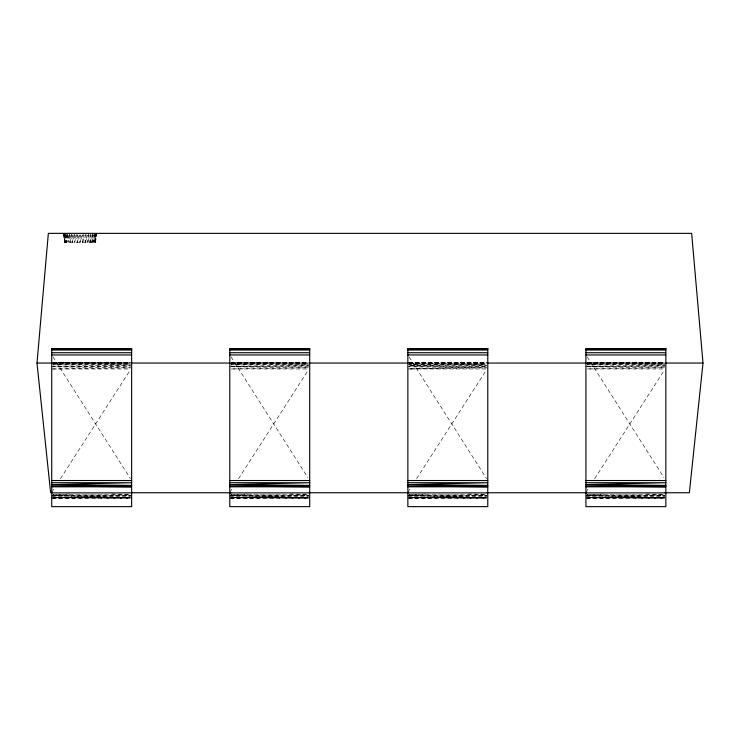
<?xml version="1.0" encoding="UTF-8"?>
<svg xmlns="http://www.w3.org/2000/svg" width="740" height="740" viewBox="0 0 740 740"><rect width="100%" height="100%" fill="white"/><g stroke="black" fill="none" stroke-linecap="round" stroke-linejoin="round"><path stroke-width="0.56" stroke-dasharray="3.7 2.78" d="M63.751 234.469L64.426 242.257L95.627 242.257L96.311 234.469L95.395 242.257L95.414 234.469M80.632 235.339L82.741 242.257L82.852 234.469M83.185 234.469L85.368 242.257L85.6 234.469M85.905 234.469L87.829 242.257L88.171 234.469M64.084 234.469L65.37 242.257L65.786 234.469M88.449 234.469L90.058 242.257L90.493 234.469M95.627 242.257L96.098 234.469L95.395 242.257M90.733 234.469L91.982 242.257L92.5 234.469M92.694 234.469L93.536 242.257L94.128 234.469M94.276 234.469L94.692 242.257L95.331 234.469M64.87 234.469L66.517 242.257L67.358 234.469M66.119 234.469L68.08 242.257L69.32 234.469M94.692 242.257L95.978 234.469M68.043 235.339L70.004 242.257L71.614 234.469M93.536 242.257L95.183 234.469M70.106 235.339L72.233 242.257L74.148 234.469M91.982 242.257L93.934 234.469M72.474 235.339L74.694 242.257L76.877 234.469M90.058 242.257L92.019 235.339M75.073 235.339L77.321 242.257L79.43 235.339M87.829 242.257L89.947 235.339M77.82 235.339L80.031 242.257L82.242 235.339M85.368 242.257L87.588 235.339M82.741 242.257L84.989 235.339M51.726 492.304L54.224 488.409M60.467 478.688L130.397 369.778M229.788 492.304L232.286 488.409M238.53 478.688L307.84 370.749M407.86 492.304L410.358 488.409M416.602 478.688L486.532 369.778M585.923 492.304L588.42 488.409M594.664 478.688L663.974 370.749M51.726 497.789L130.499 495.513M229.788 497.789L308.571 495.513M407.86 497.789L486.633 495.513M585.923 497.789L664.705 495.513M52.864 494.459L71.133 493.959M230.936 494.459L249.195 493.959M408.998 494.459L427.267 493.959M587.07 494.459L605.329 493.959M51.726 498.566L130.499 497.178L52.864 497.789M229.788 498.566L308.571 497.178L230.936 497.789M407.86 498.566L486.633 497.178L408.998 497.789M585.923 498.566L664.705 497.178L587.07 497.789M51.726 368.973L130.499 367.854L52.864 366.763L130.499 366.744M407.86 368.973L486.633 367.854L408.998 366.763M51.726 366.744L130.499 365.745L52.864 364.839L130.499 364.052M229.788 366.744L308.571 365.745L230.936 364.839L308.571 364.052M407.86 366.744L486.633 365.745L408.998 364.839L485.496 364.062L408.998 365.708L486.633 366.726L408.998 368.936L487.78 368.973M585.923 366.744L664.705 365.745L587.07 364.839L664.705 364.052M52.864 495.467L130.499 494.505M51.726 496.383L130.499 495.495L52.864 494.505M230.936 495.467L308.571 494.505M229.788 496.383L308.571 495.495L230.936 494.505M408.998 495.467L486.633 494.505M407.86 496.383L486.633 495.495L408.998 494.505M587.07 495.467L664.705 494.505M585.923 496.383L664.705 495.495L587.07 494.505M52.864 363.405L130.499 362.961L52.864 362.582L130.249 362.637M230.936 363.405L308.571 362.961L230.936 362.582L309.709 362.572M408.998 363.405L485.496 362.97L408.998 362.582M587.07 363.405L664.705 362.961L587.07 362.582L665.843 362.572M51.726 362.572L131.646 362.572M408.425 362.572L487.78 362.572M52.864 362.952L130.499 362.952M230.936 362.952L308.571 362.952M408.998 362.952L485.496 362.952M587.07 362.952L664.705 362.952M53.188 363.053L130.656 363.053M231.25 363.053L307.562 363.053M409.312 363.053L485.625 363.053M587.375 363.053L663.688 363.053L587.523 362.97M52.864 364.043L130.499 364.043L51.726 363.414M230.936 364.043L308.571 364.043L229.788 363.414M407.86 364.043L485.496 364.043L407.86 363.414M587.07 364.043L664.705 364.043L585.923 363.414M308.571 366.744L230.936 366.744L308.571 367.817L230.936 368.955L308.571 368.973M664.705 366.744L587.07 366.744L664.705 367.817L587.07 368.955L664.705 368.973M52.864 368.973L130.499 368.973M52.864 498.566L130.499 498.566L52.864 497.178L130.499 497.789L51.726 495.486L130.499 496.374M230.936 498.566L308.571 498.566L230.936 497.178L308.571 497.789L229.788 495.486L308.571 496.374M408.998 498.566L486.633 498.566L408.998 497.178L486.633 497.789L407.86 495.486L486.633 496.374M587.07 498.566L664.705 498.566L587.07 497.178L664.705 497.789L585.923 495.486L664.705 496.374M230.704 362.702L308.081 362.767M408.536 362.841L485.912 362.896M646.436 493.959L664.705 494.459M468.365 493.959L486.633 494.459M290.302 493.959L308.571 494.459M112.23 493.959L130.499 494.459M587.162 356.893L663.984 477.605M409.1 356.893L486.541 478.577M231.028 356.893L307.849 477.605M52.965 356.893L130.406 478.577M63.779 234.469L64.667 242.257L64.639 234.469M64.667 242.257L63.992 234.469L64.426 242.257M64.732 234.469L65.37 242.257M65.925 234.469L66.517 242.257M67.553 234.469L68.08 242.257M69.56 234.469L70.004 242.257M71.891 234.469L72.233 242.257M74.463 234.469L74.694 242.257M77.2 234.469L77.321 242.257M80.031 234.469L80.031 242.257"/><path stroke-width="1.11" d="M50.635 492.748L37 363.053L48.35 233.359L691.65 233.359L703 363.053L689.365 492.748L665.112 492.748M51.726 348.929L131.646 348.929M229.788 348.929L309.709 348.929M407.86 348.929L487.78 348.929M585.923 348.929L665.843 348.929M51.726 350.02L131.646 350.02M229.788 350.02L309.709 350.02M407.86 350.02L487.78 350.02M585.923 350.02L665.843 350.02M51.726 352.721L131.646 352.721M229.788 352.721L309.709 352.721M407.86 352.721L487.78 352.721M585.923 352.721L665.843 352.721M51.726 354.95L131.646 354.95M229.788 354.95L309.709 354.95M407.86 354.95L487.78 354.95M585.923 354.95L665.843 354.95M37 363.053L52.031 363.053M131.812 363.053L230.094 363.053M309.875 363.053L408.156 363.053M486.781 363.053L586.219 363.053M666 363.053L703 363.053M51.726 480.528L131.646 480.528M229.788 480.528L309.709 480.528M407.86 480.528L487.78 480.528M585.923 480.528L665.843 480.528M51.726 482.711L131.646 482.711L51.726 484.608L131.646 485.385L51.726 486.023L131.646 486.8L51.726 486.8M229.788 482.711L309.709 482.711L229.788 484.608L309.709 485.385L229.788 486.023L309.709 486.8L229.788 486.8M407.86 482.711L487.78 482.711L407.86 484.608L487.78 485.385L407.86 486.023L487.78 486.8L407.86 486.8M585.923 482.711L665.843 482.711L585.923 484.608L665.843 485.385L585.923 486.023L665.843 486.8L585.923 486.8M131.489 492.748L230.815 492.748M309.357 492.748L407.536 492.748M487.235 492.748L586.57 492.748M51.726 492.877L131.646 492.877M229.788 492.877L309.709 492.877M407.86 492.877L487.78 492.877M585.923 492.877L665.843 492.877M131.646 348.559L51.726 348.559L51.726 506.641L131.646 506.641L131.646 348.559M309.709 348.559L229.788 348.559L229.788 506.641L309.709 506.641L309.709 348.559M487.78 348.559L407.86 348.559L407.86 506.641L487.78 506.641L487.78 348.559M665.843 348.559L585.923 348.559L585.923 506.641L665.843 506.641L665.843 348.559"/></g></svg>
